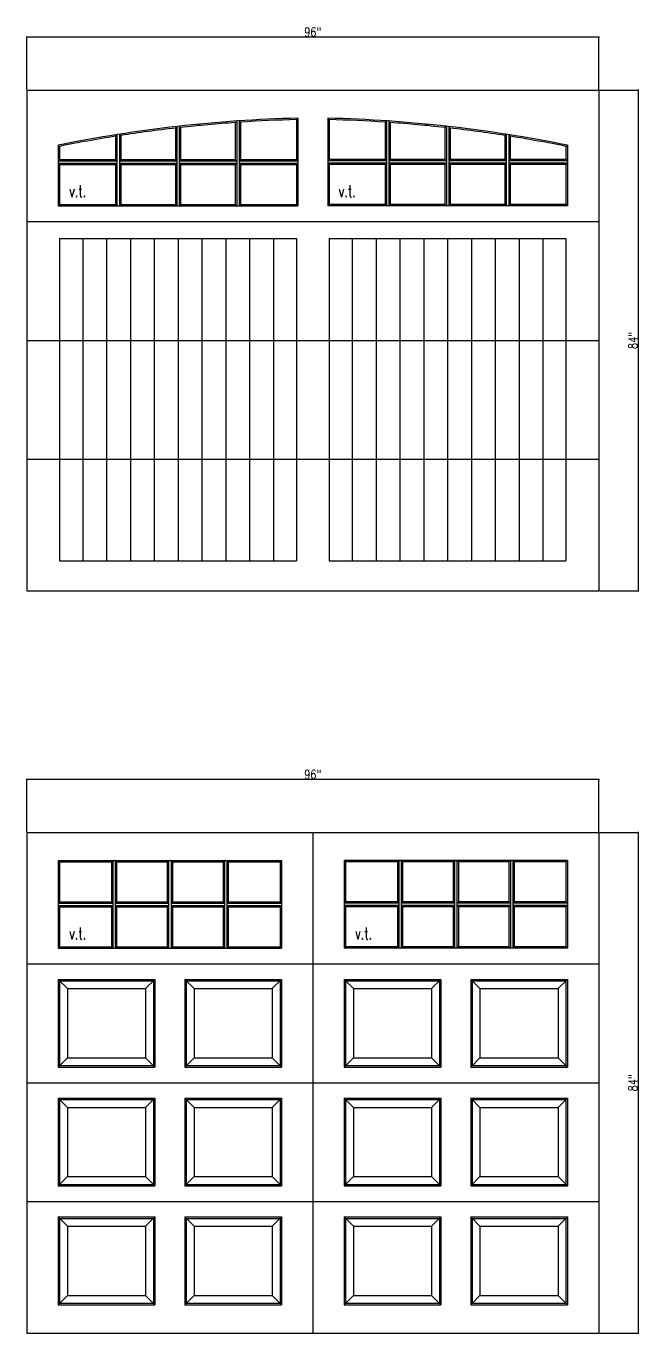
# Model space of a CAD drawing. Header units: inches. Extents: x 1985 to 11287, y 379 to 3234.
# Drawn here: x 9178.3 to 9281.1, y 2476.2 to 2695.7 of the extents above; entities that cross this region are included whole.
import ezdxf

# ---------------------------------------------------------------- set-up
doc = ezdxf.new("R2010")
doc.units = ezdxf.units.IN
doc.header["$MEASUREMENT"] = 0
doc.layers.get('0').update_dxf_attribs({"linetype": 'CONTINUOUS'})
doc.layers.get('Defpoints').update_dxf_attribs({"linetype": 'CONTINUOUS'})
doc.layers.add('COTE1-1 99', color=7, linetype='CONTINUOUS')
doc.layers.add('elevation 99', color=7, linetype='CONTINUOUS')
doc.styles.get("Standard").update_dxf_attribs({"font": 'txt.shx', "width": 0.8})
doc.dimstyles.new('Elevation', dxfattribs={"dimscale": 2, "dimtxt": 0.75, "dimasz": 0.0625, "dimexe": 0.0625, "dimexo": 0.0625, "dimgap": 0.0625, "dimtad": 1, "dimdec": 5, "dimzin": 0, "dimdsep": 46, "dimlunit": 5, "dimtxsty": 'Standard', "dimblk1": 'OBLIQUE', "dimblk2": 'OBLIQUE', "dimsah": 1, "dimcen": 2, "dimdle": 0.0625, "dimclrd": 1, "dimclre": 1, "dimadec": 1, "dimazin": 0, "dimtfac": 0.375, "dimtdec": 5, "dimtmove": 0, "dimatfit": 3, "dimldrblk": 'OBLIQUE', "dimfxl": 1, "dimfrac": 2, "dimtolj": 1, "dimtzin": 0, "dimarcsym": 0})

# ---------------------------------------------------------------- blocks, each defined once
blk = doc.blocks.new('_OBLIQUE')
at = {"color": 0, "linetype": 'ByBlock'}
blk.add_line((-0.5, -0.5), (0.5, 0.5), dxfattribs=at)
blk = doc.blocks.new('*D116')
at = {"layer": 'COTE1-1 99', "color": 1, "lineweight": -2, "transparency": 16777216}
for p, q in [((9274.51, 2569.25), (9178.26, 2569.25)), ((9178.38, 2560.49), (9178.38, 2569.37)), ((9274.38, 2560.49), (9274.38, 2569.37))]:
    blk.add_line(p, q, dxfattribs=at)
at = {"layer": 'Defpoints', "color": 0, "transparency": 16777216}
for p in [(9178.38, 2569.25), (9178.38, 2560.37), (9274.38, 2560.37)]:
    blk.add_point(p, dxfattribs=at)
at = {"layer": 'COTE1-1 99', "color": 1, "lineweight": -2, "transparency": 16777216, "xscale": 0.125, "yscale": 0.125, "zscale": 0.125, "rotation": 180}
blk.add_blockref('_OBLIQUE', (9178.38, 2569.25), dxfattribs=at)
at = {"layer": 'COTE1-1 99', "color": 1, "lineweight": -2, "transparency": 16777216, "xscale": 0.125, "yscale": 0.125, "zscale": 0.125}
blk.add_blockref('_OBLIQUE', (9274.38, 2569.25), dxfattribs=at)
at = {"layer": 'COTE1-1 99', "color": 0, "transparency": 16777216, "insert": (9226.38, 2570.12), "char_height": 1.5, "attachment_point": 5}
blk.add_mtext('\\A1;96"', dxfattribs=at)
blk = doc.blocks.new('*D117')
at = {"layer": 'COTE1-1 99', "color": 1, "lineweight": -2, "transparency": 16777216}
for p, q in [((9274.51, 2560.37), (9281.12, 2560.37)), ((9280.99, 2560.49), (9280.99, 2476.24)), ((9274.51, 2476.37), (9281.12, 2476.37))]:
    blk.add_line(p, q, dxfattribs=at)
at = {"layer": 'Defpoints', "color": 0, "transparency": 16777216}
for p in [(9274.38, 2560.37), (9274.38, 2476.37), (9280.99, 2476.37)]:
    blk.add_point(p, dxfattribs=at)
at = {"layer": 'COTE1-1 99', "color": 1, "lineweight": -2, "transparency": 16777216, "xscale": 0.125, "yscale": 0.125, "zscale": 0.125}
for p, rotation in [((9280.99, 2560.37), 90), ((9280.99, 2476.37), 270)]:
    blk.add_blockref('_OBLIQUE', p, dxfattribs=dict(at, rotation=rotation))
at = {"layer": 'COTE1-1 99', "color": 0, "transparency": 16777216, "insert": (9280.12, 2518.37), "char_height": 1.5, "attachment_point": 5, "rotation": 90}
blk.add_mtext('\\A1;84"', dxfattribs=at)
blk = doc.blocks.new('*D82')
at = {"layer": 'COTE1-1 99', "color": 1, "lineweight": -2, "transparency": 16777216}
for p, q in [((9274.51, 2693.81), (9178.26, 2693.81)), ((9178.38, 2685.05), (9178.38, 2693.93)), ((9274.38, 2685.05), (9274.38, 2693.93))]:
    blk.add_line(p, q, dxfattribs=at)
at = {"layer": 'Defpoints', "color": 0, "transparency": 16777216}
for p in [(9178.38, 2693.81), (9178.38, 2684.93), (9274.38, 2684.93)]:
    blk.add_point(p, dxfattribs=at)
at = {"layer": 'COTE1-1 99', "color": 1, "lineweight": -2, "transparency": 16777216, "xscale": 0.125, "yscale": 0.125, "zscale": 0.125, "rotation": 180}
blk.add_blockref('_OBLIQUE', (9178.38, 2693.81), dxfattribs=at)
at = {"layer": 'COTE1-1 99', "color": 1, "lineweight": -2, "transparency": 16777216, "xscale": 0.125, "yscale": 0.125, "zscale": 0.125}
blk.add_blockref('_OBLIQUE', (9274.38, 2693.81), dxfattribs=at)
at = {"layer": 'COTE1-1 99', "color": 0, "transparency": 16777216, "insert": (9226.38, 2694.68), "char_height": 1.5, "attachment_point": 5}
blk.add_mtext('\\A1;96"', dxfattribs=at)
blk = doc.blocks.new('*D83')
at = {"layer": 'COTE1-1 99', "color": 1, "lineweight": -2, "transparency": 16777216}
for p, q in [((9274.51, 2684.93), (9281.12, 2684.93)), ((9280.99, 2685.05), (9280.99, 2600.8)), ((9274.51, 2600.93), (9281.12, 2600.93))]:
    blk.add_line(p, q, dxfattribs=at)
at = {"layer": 'Defpoints', "color": 0, "transparency": 16777216}
for p in [(9274.38, 2684.93), (9274.38, 2600.93), (9280.99, 2600.93)]:
    blk.add_point(p, dxfattribs=at)
at = {"layer": 'COTE1-1 99', "color": 1, "lineweight": -2, "transparency": 16777216, "xscale": 0.125, "yscale": 0.125, "zscale": 0.125}
for p, rotation in [((9280.99, 2684.93), 90), ((9280.99, 2600.93), 270)]:
    blk.add_blockref('_OBLIQUE', p, dxfattribs=dict(at, rotation=rotation))
at = {"layer": 'COTE1-1 99', "color": 0, "transparency": 16777216, "insert": (9280.12, 2642.93), "char_height": 1.5, "attachment_point": 5, "rotation": 90}
blk.add_mtext('\\A1;84"', dxfattribs=at)

msp = doc.modelspace()

# ---------------------------------------------------------------- linework, layer by layer
at = {"layer": 'elevation 99'}
for p, q in [((9178.380675, 2684.928909), (9274.380675, 2684.928909)), ((9178.380675, 2684.928909), (9178.380675, 2600.928909)), ((9183.880675, 2684.928909), (9220.880675, 2684.928909)), ((9231.880675, 2684.928909), (9268.880675, 2684.928909)), ((9274.380675, 2684.928909), (9274.380675, 2600.928909)), ((9213.372175, 2679.498403), (9213.605175, 2679.749517)), ((9213.372175, 2679.498403), (9213.372175, 2673.303909)), ((9213.605175, 2679.749517), (9213.605175, 2665.508409)), ((9214.014175, 2679.779487), (9214.014175, 2665.508409)), ((9214.014175, 2679.779487), (9214.247175, 2679.562596)), ((9214.247175, 2679.562596), (9214.247175, 2673.303909)), ((9223.863656, 2680.230764), (9223.630675, 2679.991409)), ((9223.630675, 2679.991409), (9223.630675, 2673.303909)), ((9223.863656, 2680.230764), (9223.863675, 2665.508409)), ((9228.897693, 2680.230764), (9228.897675, 2665.508409)), ((9228.897693, 2680.230764), (9229.130675, 2679.991409)), ((9229.130675, 2679.991409), (9229.130675, 2673.303909)), ((9238.747175, 2679.779487), (9238.514175, 2679.562596)), ((9238.514175, 2679.562596), (9238.514175, 2673.303909)), ((9238.747175, 2679.779487), (9238.747175, 2665.508409)), ((9239.156175, 2679.749517), (9239.156175, 2665.508409)), ((9239.389175, 2679.498403), (9239.156175, 2679.749517)), ((9239.389175, 2679.498403), (9239.389175, 2673.303909)), ((9193.264175, 2677.189573), (9193.497175, 2677.465737)), ((9193.264175, 2677.189573), (9193.264175, 2673.303909)), ((9193.497175, 2677.465737), (9193.497175, 2665.508409)), ((9193.906175, 2677.534859), (9193.906175, 2665.508409)), ((9193.906175, 2677.534859), (9194.139175, 2677.337627)), ((9194.139175, 2677.337627), (9194.139175, 2673.303909)), ((9203.318175, 2678.568456), (9203.551175, 2678.831725)), ((9203.318175, 2678.568456), (9203.318175, 2673.303909)), ((9203.551175, 2678.831725), (9203.551175, 2665.508409)), ((9203.960175, 2678.881104), (9203.960175, 2665.508409)), ((9203.960175, 2678.881104), (9204.193175, 2678.67422)), ((9204.193175, 2678.67422), (9204.193175, 2673.303909)), ((9248.801175, 2678.881104), (9248.568175, 2678.67422)), ((9248.568175, 2678.67422), (9248.568175, 2673.303909)), ((9248.801175, 2678.881104), (9248.801175, 2665.508409)), ((9249.210175, 2678.831725), (9249.210175, 2665.508409)), ((9249.443175, 2678.568456), (9249.210175, 2678.831725)), ((9249.443175, 2678.568456), (9249.443175, 2673.303909)), ((9258.855175, 2677.534859), (9258.622175, 2677.337627)), ((9258.622175, 2677.337627), (9258.622175, 2673.303909)), ((9258.855175, 2677.534859), (9258.855175, 2665.508409)), ((9259.264175, 2677.465737), (9259.264175, 2665.508409)), ((9259.497175, 2677.189573), (9259.264175, 2677.465737)), ((9259.497175, 2677.189573), (9259.497175, 2673.303909)), ((9183.647675, 2675.686948), (9183.647675, 2665.508409)), ((9183.880675, 2675.499262), (9183.647675, 2675.686948)), ((9183.880675, 2675.499262), (9183.880675, 2673.303909)), ((9268.880675, 2675.499262), (9269.113675, 2675.686948)), ((9268.880675, 2675.499262), (9268.880675, 2673.303909)), ((9269.113675, 2675.686948), (9269.113675, 2665.508409)), ((9183.647675, 2673.070909), (9183.880675, 2673.303909)), ((9183.647675, 2673.070909), (9188.551175, 2673.070909)), ((9183.647675, 2672.661909), (9188.551175, 2672.661909)), ((9183.880675, 2672.428909), (9183.647675, 2672.661909)), ((9183.880675, 2673.303909), (9188.318175, 2673.303909)), ((9188.085175, 2673.070909), (9193.497175, 2673.070909)), ((9188.085175, 2672.661909), (9193.497175, 2672.661909)), ((9188.318175, 2673.303909), (9193.264175, 2673.303909)), ((9193.264175, 2673.303909), (9193.497175, 2673.070909)), ((9193.497175, 2672.661909), (9193.264175, 2672.428909)), ((9194.139175, 2673.303909), (9193.906175, 2673.070909)), ((9193.906175, 2673.070909), (9203.551175, 2673.070909)), ((9193.906175, 2672.661909), (9203.551175, 2672.661909)), ((9193.906175, 2672.661909), (9194.139175, 2672.428909)), ((9194.139175, 2673.303909), (9203.318175, 2673.303909)), ((9203.551175, 2673.070909), (9203.318175, 2673.303909)), ((9203.318175, 2672.428909), (9203.551175, 2672.661909)), ((9203.960175, 2673.070909), (9204.193175, 2673.303909)), ((9203.960175, 2673.070909), (9213.605175, 2673.070909)), ((9203.960175, 2672.661909), (9213.605175, 2672.661909)), ((9204.193175, 2672.428909), (9203.960175, 2672.661909)), ((9204.193175, 2673.303909), (9213.372175, 2673.303909)), ((9213.605175, 2673.070909), (9213.372175, 2673.303909)), ((9213.372175, 2672.428909), (9213.605175, 2672.661909)), ((9214.014175, 2673.070909), (9214.247175, 2673.303909)), ((9214.014175, 2673.070909), (9219.426175, 2673.070909)), ((9214.014175, 2672.661909), (9219.426175, 2672.661909)), ((9214.247175, 2672.428909), (9214.014175, 2672.661909)), ((9214.247175, 2673.303909), (9219.193175, 2673.303909)), ((9218.960175, 2673.070909), (9223.863675, 2673.070909)), ((9218.960175, 2672.661909), (9223.863675, 2672.661909)), ((9219.193175, 2673.303909), (9223.630675, 2673.303909)), ((9223.630675, 2673.303909), (9223.863675, 2673.070909)), ((9223.630675, 2672.428909), (9223.863675, 2672.661909)), ((9229.130675, 2673.303909), (9228.897675, 2673.070909)), ((9233.801175, 2673.070909), (9228.897675, 2673.070909)), ((9229.130675, 2672.428909), (9228.897675, 2672.661909)), ((9233.801175, 2672.661909), (9228.897675, 2672.661909)), ((9233.568175, 2673.303909), (9229.130675, 2673.303909)), ((9238.747175, 2673.070909), (9233.335175, 2673.070909)), ((9238.747175, 2672.661909), (9233.335175, 2672.661909)), ((9238.514175, 2673.303909), (9233.568175, 2673.303909)), ((9238.747175, 2673.070909), (9238.514175, 2673.303909)), ((9238.514175, 2672.428909), (9238.747175, 2672.661909)), ((9239.156175, 2673.070909), (9239.389175, 2673.303909)), ((9248.801175, 2673.070909), (9239.156175, 2673.070909)), ((9248.801175, 2672.661909), (9239.156175, 2672.661909)), ((9239.389175, 2672.428909), (9239.156175, 2672.661909)), ((9248.568175, 2673.303909), (9239.389175, 2673.303909)), ((9248.801175, 2673.070909), (9248.568175, 2673.303909)), ((9248.568175, 2672.428909), (9248.801175, 2672.661909)), ((9249.210175, 2673.070909), (9249.443175, 2673.303909)), ((9258.855175, 2673.070909), (9249.210175, 2673.070909)), ((9258.855175, 2672.661909), (9249.210175, 2672.661909)), ((9249.443175, 2672.428909), (9249.210175, 2672.661909)), ((9258.622175, 2673.303909), (9249.443175, 2673.303909)), ((9258.622175, 2673.303909), (9258.855175, 2673.070909)), ((9258.855175, 2672.661909), (9258.622175, 2672.428909)), ((9259.497175, 2673.303909), (9259.264175, 2673.070909)), ((9264.676175, 2673.070909), (9259.264175, 2673.070909)), ((9264.676175, 2672.661909), (9259.264175, 2672.661909)), ((9259.264175, 2672.661909), (9259.497175, 2672.428909)), ((9264.443175, 2673.303909), (9259.497175, 2673.303909)), ((9269.113675, 2673.070909), (9264.210175, 2673.070909)), ((9269.113675, 2672.661909), (9264.210175, 2672.661909)), ((9268.880675, 2673.303909), (9264.443175, 2673.303909)), ((9269.113675, 2673.070909), (9268.880675, 2673.303909)), ((9268.880675, 2672.428909), (9269.113675, 2672.661909)), ((9183.880675, 2672.428909), (9188.318175, 2672.428909)), ((9183.880675, 2672.428909), (9183.880675, 2665.741409)), ((9188.318175, 2672.428909), (9193.264175, 2672.428909)), ((9193.264175, 2672.428909), (9193.264175, 2665.741409)), ((9194.139175, 2672.428909), (9203.318175, 2672.428909)), ((9194.139175, 2672.428909), (9194.139175, 2665.741409)), ((9203.318175, 2672.428909), (9203.318175, 2665.741409)), ((9204.193175, 2672.428909), (9204.193175, 2665.741409)), ((9204.193175, 2672.428909), (9213.372175, 2672.428909)), ((9213.372175, 2672.428909), (9213.372175, 2665.741409)), ((9214.247175, 2672.428909), (9219.193175, 2672.428909)), ((9214.247175, 2672.428909), (9214.247175, 2665.741409)), ((9219.193175, 2672.428909), (9223.630675, 2672.428909)), ((9223.630675, 2672.428909), (9223.630675, 2665.741409)), ((9229.130675, 2672.428909), (9229.130675, 2665.741409)), ((9233.568175, 2672.428909), (9229.130675, 2672.428909)), ((9238.514175, 2672.428909), (9233.568175, 2672.428909)), ((9238.514175, 2672.428909), (9238.514175, 2665.741409)), ((9248.568175, 2672.428909), (9239.389175, 2672.428909)), ((9239.389175, 2672.428909), (9239.389175, 2665.741409)), ((9248.568175, 2672.428909), (9248.568175, 2665.741409)), ((9258.622175, 2672.428909), (9249.443175, 2672.428909)), ((9249.443175, 2672.428909), (9249.443175, 2665.741409)), ((9258.622175, 2672.428909), (9258.622175, 2665.741409)), ((9264.443175, 2672.428909), (9259.497175, 2672.428909)), ((9259.497175, 2672.428909), (9259.497175, 2665.741409)), ((9268.880675, 2672.428909), (9264.443175, 2672.428909)), ((9268.880675, 2672.428909), (9268.880675, 2665.741409)), ((9183.647675, 2665.508409), (9183.880675, 2665.741409)), ((9183.647675, 2665.508409), (9223.863675, 2665.508409)), ((9183.880675, 2665.741409), (9188.318175, 2665.741409)), ((9188.318175, 2665.741409), (9193.264175, 2665.741409)), ((9193.264175, 2665.741409), (9193.497175, 2665.508409)), ((9194.139175, 2665.741409), (9193.906175, 2665.508409)), ((9194.139175, 2665.741409), (9203.318175, 2665.741409)), ((9203.318175, 2665.741409), (9203.551175, 2665.508409)), ((9204.193175, 2665.741409), (9203.960175, 2665.508409)), ((9204.193175, 2665.741409), (9213.372175, 2665.741409)), ((9213.372175, 2665.741409), (9213.605175, 2665.508409)), ((9214.247175, 2665.741409), (9214.014175, 2665.508409)), ((9214.247175, 2665.741409), (9219.193175, 2665.741409)), ((9219.193175, 2665.741409), (9223.630675, 2665.741409)), ((9223.863675, 2665.508409), (9223.630675, 2665.741409)), ((9228.897675, 2665.508409), (9229.130675, 2665.741409)), ((9269.113675, 2665.508409), (9228.897675, 2665.508409)), ((9233.568175, 2665.741409), (9229.130675, 2665.741409)), ((9238.514175, 2665.741409), (9233.568175, 2665.741409)), ((9238.514175, 2665.741409), (9238.747175, 2665.508409)), ((9239.389175, 2665.741409), (9239.156175, 2665.508409)), ((9248.568175, 2665.741409), (9239.389175, 2665.741409)), ((9248.568175, 2665.741409), (9248.801175, 2665.508409)), ((9249.443175, 2665.741409), (9249.210175, 2665.508409)), ((9258.622175, 2665.741409), (9249.443175, 2665.741409)), ((9258.622175, 2665.741409), (9258.855175, 2665.508409)), ((9259.497175, 2665.741409), (9259.264175, 2665.508409)), ((9264.443175, 2665.741409), (9259.497175, 2665.741409)), ((9268.880675, 2665.741409), (9264.443175, 2665.741409)), ((9269.113675, 2665.508409), (9268.880675, 2665.741409)), ((9178.380675, 2662.866409), (9274.380675, 2662.866409)), ((9183.880675, 2660.053909), (9183.880675, 2605.928909)), ((9183.880675, 2660.053909), (9223.630675, 2660.053909)), ((9187.755675, 2660.053909), (9187.755675, 2605.928909)), ((9191.755675, 2660.053909), (9191.755675, 2605.928909)), ((9195.755675, 2660.053909), (9195.755675, 2605.928909)), ((9199.755675, 2660.053909), (9199.755675, 2605.928909)), ((9203.755675, 2660.053909), (9203.755675, 2605.928909)), ((9207.755675, 2660.053909), (9207.755675, 2605.928909)), ((9211.755675, 2660.053909), (9211.755675, 2605.928909)), ((9215.755675, 2660.053909), (9215.755675, 2605.928909)), ((9219.755675, 2660.053909), (9219.755675, 2605.928909)), ((9223.630675, 2660.053909), (9223.630675, 2605.928909)), ((9229.130675, 2660.053909), (9229.130675, 2605.928909)), ((9229.130675, 2660.053909), (9268.880675, 2660.053909)), ((9233.005675, 2660.053909), (9233.005675, 2605.928909)), ((9237.005675, 2660.053909), (9237.005675, 2605.928909)), ((9241.005675, 2660.053909), (9241.005675, 2605.928909)), ((9245.005675, 2660.053909), (9245.005675, 2605.928909)), ((9249.005675, 2660.053909), (9249.005675, 2605.928909)), ((9253.005675, 2660.053909), (9253.005675, 2605.928909)), ((9257.005675, 2660.053909), (9257.005675, 2605.928909)), ((9261.005675, 2660.053909), (9261.005675, 2605.928909)), ((9265.005675, 2660.053909), (9265.005675, 2605.928909)), ((9268.880675, 2660.053909), (9268.880675, 2605.928909)), ((9178.380675, 2642.928909), (9274.380675, 2642.928909)), ((9178.380675, 2622.991409), (9274.380675, 2622.991409)), ((9183.880675, 2605.928909), (9223.630675, 2605.928909)), ((9229.130675, 2605.928909), (9268.880675, 2605.928909)), ((9178.380675, 2600.928909), (9274.380675, 2600.928909)), ((9178.380675, 2560.366389), (9274.380675, 2560.366389)), ((9178.380675, 2560.366389), (9178.380675, 2476.366389)), ((9183.880675, 2560.366389), (9220.880675, 2560.366389)), ((9226.380675, 2560.366389), (9226.380675, 2476.366389)), ((9231.880675, 2560.366389), (9268.880675, 2560.366389)), ((9274.380675, 2560.366389), (9274.380675, 2476.366389)), ((9183.647675, 2555.661889), (9221.113675, 2555.661889)), ((9183.647675, 2555.661889), (9183.647675, 2540.945889)), ((9183.647675, 2555.661889), (9183.880675, 2555.428889)), ((9183.880675, 2555.428889), (9188.318175, 2555.428889)), ((9183.880675, 2555.428889), (9183.880675, 2548.741389)), ((9188.318175, 2555.428889), (9192.576675, 2555.428889)), ((9192.576675, 2555.428889), (9192.809675, 2555.661889)), ((9192.576675, 2555.428889), (9192.576675, 2548.741389)), ((9192.809675, 2555.661889), (9192.809675, 2540.945889)), ((9192.809675, 2555.661889), (9193.218675, 2555.661889)), ((9192.809675, 2555.661889), (9193.218675, 2555.661889)), ((9193.218675, 2555.661889), (9193.218675, 2540.945889)), ((9193.451675, 2555.428889), (9193.218675, 2555.661889)), ((9193.451675, 2555.428889), (9193.451675, 2548.741389)), ((9193.451675, 2555.428889), (9201.943175, 2555.428889)), ((9201.943175, 2555.428889), (9202.176175, 2555.661889)), ((9201.943175, 2555.428889), (9201.943175, 2548.741389)), ((9202.176175, 2555.661889), (9202.176175, 2540.945889)), ((9202.176175, 2555.661889), (9202.585175, 2555.661889)), ((9202.585175, 2555.661889), (9202.585175, 2540.945889)), ((9202.818175, 2555.428889), (9202.585175, 2555.661889)), ((9202.818175, 2555.428889), (9202.818175, 2548.741389)), ((9202.818175, 2555.428889), (9211.309675, 2555.428889)), ((9211.309675, 2555.428889), (9211.542675, 2555.661889)), ((9211.309675, 2555.428889), (9211.309675, 2548.741389)), ((9211.542675, 2555.661889), (9211.542675, 2540.945889)), ((9211.542675, 2555.661889), (9211.951675, 2555.661889)), ((9211.951675, 2555.661889), (9211.951675, 2540.945889)), ((9212.184675, 2555.428889), (9211.951675, 2555.661889)), ((9212.184675, 2555.428889), (9216.443175, 2555.428889)), ((9212.184675, 2555.428889), (9212.184675, 2548.741389)), ((9216.443175, 2555.428889), (9220.880675, 2555.428889)), ((9221.113675, 2555.661889), (9220.880675, 2555.428889)), ((9220.880675, 2555.428889), (9220.880675, 2548.741389)), ((9221.113675, 2555.661889), (9221.113675, 2540.945889)), ((9269.113675, 2555.661889), (9231.647675, 2555.661889)), ((9231.647675, 2555.661889), (9231.647675, 2540.945889)), ((9231.647675, 2555.661889), (9231.880675, 2555.428889)), ((9236.318175, 2555.428889), (9231.880675, 2555.428889)), ((9231.880675, 2555.428889), (9231.880675, 2548.741389)), ((9240.576675, 2555.428889), (9236.318175, 2555.428889)), ((9240.576675, 2555.428889), (9240.809675, 2555.661889)), ((9240.576675, 2555.428889), (9240.576675, 2548.741389)), ((9240.809675, 2555.661889), (9240.809675, 2540.945889)), ((9241.218675, 2555.661889), (9240.809675, 2555.661889)), ((9241.218675, 2555.661889), (9241.218675, 2540.945889)), ((9241.451675, 2555.428889), (9241.218675, 2555.661889)), ((9249.943175, 2555.428889), (9241.451675, 2555.428889)), ((9241.451675, 2555.428889), (9241.451675, 2548.741389)), ((9249.943175, 2555.428889), (9250.176175, 2555.661889)), ((9249.943175, 2555.428889), (9249.943175, 2548.741389)), ((9250.176175, 2555.661889), (9250.176175, 2540.945889)), ((9250.585175, 2555.661889), (9250.176175, 2555.661889)), ((9250.585175, 2555.661889), (9250.585175, 2540.945889)), ((9250.818175, 2555.428889), (9250.585175, 2555.661889)), ((9259.309675, 2555.428889), (9250.818175, 2555.428889)), ((9250.818175, 2555.428889), (9250.818175, 2548.741389)), ((9259.309675, 2555.428889), (9259.542675, 2555.661889)), ((9259.309675, 2555.428889), (9259.309675, 2548.741389)), ((9259.542675, 2555.661889), (9259.542675, 2540.945889)), ((9259.951675, 2555.661889), (9259.542675, 2555.661889)), ((9259.951675, 2555.661889), (9259.542675, 2555.661889)), ((9259.951675, 2555.661889), (9259.951675, 2540.945889)), ((9260.184675, 2555.428889), (9259.951675, 2555.661889)), ((9260.184675, 2555.428889), (9260.184675, 2548.741389)), ((9264.443175, 2555.428889), (9260.184675, 2555.428889)), ((9268.880675, 2555.428889), (9264.443175, 2555.428889)), ((9269.113675, 2555.661889), (9268.880675, 2555.428889)), ((9268.880675, 2555.428889), (9268.880675, 2548.741389)), ((9269.113675, 2555.661889), (9269.113675, 2540.945889)), ((9183.647675, 2548.508389), (9183.880675, 2548.741389)), ((9183.647675, 2548.508389), (9188.551175, 2548.508389)), ((9183.647675, 2548.099389), (9188.551175, 2548.099389)), ((9183.880675, 2547.866389), (9183.647675, 2548.099389)), ((9183.880675, 2548.741389), (9188.318175, 2548.741389)), ((9183.880675, 2547.866389), (9188.318175, 2547.866389)), ((9183.880675, 2547.866389), (9183.880675, 2541.178889)), ((9188.085175, 2548.508389), (9192.809675, 2548.508389)), ((9188.085175, 2548.099389), (9192.809675, 2548.099389)), ((9188.318175, 2548.741389), (9192.576675, 2548.741389)), ((9188.318175, 2547.866389), (9192.576675, 2547.866389)), ((9192.576675, 2548.741389), (9192.809675, 2548.508389)), ((9192.809675, 2548.099389), (9192.576675, 2547.866389)), ((9192.576675, 2547.866389), (9192.576675, 2541.178889)), ((9193.451675, 2548.741389), (9193.218675, 2548.508389)), ((9193.218675, 2548.508389), (9202.176175, 2548.508389)), ((9193.218675, 2548.099389), (9202.176175, 2548.099389)), ((9193.218675, 2548.099389), (9193.451675, 2547.866389)), ((9193.451675, 2548.741389), (9201.943175, 2548.741389)), ((9193.451675, 2547.866389), (9201.943175, 2547.866389)), ((9193.451675, 2547.866389), (9193.451675, 2541.178889)), ((9202.176175, 2548.508389), (9201.943175, 2548.741389)), ((9201.943175, 2547.866389), (9202.176175, 2548.099389)), ((9201.943175, 2547.866389), (9201.943175, 2541.178889)), ((9202.585175, 2548.508389), (9202.818175, 2548.741389)), ((9202.585175, 2548.508389), (9211.542675, 2548.508389)), ((9202.585175, 2548.099389), (9211.542675, 2548.099389)), ((9202.818175, 2547.866389), (9202.585175, 2548.099389)), ((9202.818175, 2548.741389), (9211.309675, 2548.741389)), ((9202.818175, 2547.866389), (9202.818175, 2541.178889)), ((9202.818175, 2547.866389), (9211.309675, 2547.866389)), ((9211.542675, 2548.508389), (9211.309675, 2548.741389)), ((9211.309675, 2547.866389), (9211.542675, 2548.099389)), ((9211.309675, 2547.866389), (9211.309675, 2541.178889)), ((9211.951675, 2548.508389), (9212.184675, 2548.741389)), ((9211.951675, 2548.508389), (9216.676175, 2548.508389)), ((9211.951675, 2548.099389), (9216.676175, 2548.099389)), ((9212.184675, 2547.866389), (9211.951675, 2548.099389)), ((9212.184675, 2548.741389), (9216.443175, 2548.741389)), ((9212.184675, 2547.866389), (9216.443175, 2547.866389)), ((9212.184675, 2547.866389), (9212.184675, 2541.178889)), ((9216.210175, 2548.508389), (9221.113675, 2548.508389)), ((9216.210175, 2548.099389), (9221.113675, 2548.099389)), ((9216.443175, 2548.741389), (9220.880675, 2548.741389)), ((9216.443175, 2547.866389), (9220.880675, 2547.866389)), ((9220.880675, 2548.741389), (9221.113675, 2548.508389)), ((9220.880675, 2547.866389), (9221.113675, 2548.099389)), ((9220.880675, 2547.866389), (9220.880675, 2541.178889)), ((9231.880675, 2548.741389), (9231.647675, 2548.508389)), ((9236.551175, 2548.508389), (9231.647675, 2548.508389)), ((9236.551175, 2548.099389), (9231.647675, 2548.099389)), ((9231.880675, 2547.866389), (9231.647675, 2548.099389)), ((9236.318175, 2548.741389), (9231.880675, 2548.741389)), ((9231.880675, 2547.866389), (9231.880675, 2541.178889)), ((9236.318175, 2547.866389), (9231.880675, 2547.866389)), ((9240.809675, 2548.508389), (9236.085175, 2548.508389)), ((9240.809675, 2548.099389), (9236.085175, 2548.099389)), ((9240.576675, 2548.741389), (9236.318175, 2548.741389)), ((9240.576675, 2547.866389), (9236.318175, 2547.866389)), ((9240.809675, 2548.508389), (9240.576675, 2548.741389)), ((9240.576675, 2547.866389), (9240.809675, 2548.099389)), ((9240.576675, 2547.866389), (9240.576675, 2541.178889)), ((9241.218675, 2548.508389), (9241.451675, 2548.741389)), ((9250.176175, 2548.508389), (9241.218675, 2548.508389)), ((9241.451675, 2547.866389), (9241.218675, 2548.099389)), ((9250.176175, 2548.099389), (9241.218675, 2548.099389)), ((9249.943175, 2548.741389), (9241.451675, 2548.741389)), ((9241.451675, 2547.866389), (9241.451675, 2541.178889)), ((9249.943175, 2547.866389), (9241.451675, 2547.866389)), ((9250.176175, 2548.508389), (9249.943175, 2548.741389)), ((9249.943175, 2547.866389), (9250.176175, 2548.099389)), ((9249.943175, 2547.866389), (9249.943175, 2541.178889)), ((9250.585175, 2548.508389), (9250.818175, 2548.741389)), ((9259.542675, 2548.508389), (9250.585175, 2548.508389)), ((9259.542675, 2548.099389), (9250.585175, 2548.099389)), ((9250.818175, 2547.866389), (9250.585175, 2548.099389)), ((9259.309675, 2548.741389), (9250.818175, 2548.741389)), ((9250.818175, 2547.866389), (9250.818175, 2541.178889)), ((9259.309675, 2547.866389), (9250.818175, 2547.866389)), ((9259.309675, 2548.741389), (9259.542675, 2548.508389)), ((9259.542675, 2548.099389), (9259.309675, 2547.866389)), ((9259.309675, 2547.866389), (9259.309675, 2541.178889)), ((9260.184675, 2548.741389), (9259.951675, 2548.508389)), ((9264.676175, 2548.508389), (9259.951675, 2548.508389)), ((9259.951675, 2548.099389), (9260.184675, 2547.866389)), ((9264.676175, 2548.099389), (9259.951675, 2548.099389)), ((9264.443175, 2548.741389), (9260.184675, 2548.741389)), ((9260.184675, 2547.866389), (9260.184675, 2541.178889)), ((9264.443175, 2547.866389), (9260.184675, 2547.866389)), ((9269.113675, 2548.508389), (9264.210175, 2548.508389)), ((9269.113675, 2548.099389), (9264.210175, 2548.099389)), ((9268.880675, 2548.741389), (9264.443175, 2548.741389)), ((9268.880675, 2547.866389), (9264.443175, 2547.866389)), ((9269.113675, 2548.508389), (9268.880675, 2548.741389)), ((9268.880675, 2547.866389), (9269.113675, 2548.099389)), ((9268.880675, 2547.866389), (9268.880675, 2541.178889)), ((9183.647675, 2540.945889), (9183.880675, 2541.178889)), ((9183.880675, 2541.178889), (9188.318175, 2541.178889)), ((9188.318175, 2541.178889), (9192.576675, 2541.178889)), ((9192.576675, 2541.178889), (9192.809675, 2540.945889)), ((9193.451675, 2541.178889), (9193.218675, 2540.945889)), ((9193.451675, 2541.178889), (9201.943175, 2541.178889)), ((9201.943175, 2541.178889), (9202.176175, 2540.945889)), ((9202.818175, 2541.178889), (9202.585175, 2540.945889)), ((9202.818175, 2541.178889), (9211.309675, 2541.178889)), ((9211.309675, 2541.178889), (9211.542675, 2540.945889)), ((9212.184675, 2541.178889), (9211.951675, 2540.945889)), ((9212.184675, 2541.178889), (9216.443175, 2541.178889)), ((9216.443175, 2541.178889), (9220.880675, 2541.178889)), ((9221.113675, 2540.945889), (9220.880675, 2541.178889)), ((9231.647675, 2540.945889), (9231.880675, 2541.178889)), ((9236.318175, 2541.178889), (9231.880675, 2541.178889)), ((9240.576675, 2541.178889), (9236.318175, 2541.178889)), ((9240.576675, 2541.178889), (9240.809675, 2540.945889)), ((9241.451675, 2541.178889), (9241.218675, 2540.945889)), ((9249.943175, 2541.178889), (9241.451675, 2541.178889)), ((9249.943175, 2541.178889), (9250.176175, 2540.945889)), ((9250.818175, 2541.178889), (9250.585175, 2540.945889)), ((9259.309675, 2541.178889), (9250.818175, 2541.178889)), ((9259.309675, 2541.178889), (9259.542675, 2540.945889)), ((9260.184675, 2541.178889), (9259.951675, 2540.945889)), ((9264.443175, 2541.178889), (9260.184675, 2541.178889)), ((9268.880675, 2541.178889), (9264.443175, 2541.178889)), ((9269.113675, 2540.945889), (9268.880675, 2541.178889)), ((9183.647675, 2540.945889), (9221.113675, 2540.945889)), ((9269.113675, 2540.945889), (9231.647675, 2540.945889)), ((9178.380675, 2538.303889), (9274.380675, 2538.303889)), ((9183.647675, 2535.724389), (9199.863675, 2535.724389)), ((9183.647675, 2535.724389), (9183.647675, 2521.008339)), ((9183.647675, 2535.724389), (9185.193175, 2534.178889)), ((9183.880675, 2535.491389), (9199.630675, 2535.491389)), ((9183.880675, 2535.491389), (9183.880675, 2521.241339)), ((9199.863675, 2535.724389), (9198.318175, 2534.178889)), ((9199.630675, 2535.491389), (9199.630675, 2521.241339)), ((9199.863675, 2535.724389), (9199.863675, 2521.008339)), ((9204.897675, 2535.724389), (9204.897675, 2521.008339)), ((9204.897675, 2535.724389), (9221.113675, 2535.724389)), ((9204.897675, 2535.724389), (9206.443175, 2534.178889)), ((9205.130675, 2535.491389), (9205.130675, 2521.241339)), ((9205.130675, 2535.491389), (9220.880675, 2535.491389)), ((9221.113675, 2535.724389), (9219.568175, 2534.178889)), ((9220.880675, 2535.491389), (9220.880675, 2521.241339)), ((9221.113675, 2535.724389), (9221.113675, 2521.008339)), ((9231.647675, 2535.724389), (9231.647675, 2521.008339)), ((9231.647675, 2535.724389), (9247.863675, 2535.724389)), ((9231.647675, 2535.724389), (9233.193175, 2534.178889)), ((9231.880675, 2535.491389), (9231.880675, 2521.241339)), ((9231.880675, 2535.491389), (9247.630675, 2535.491389)), ((9247.863675, 2535.724389), (9246.318175, 2534.178889)), ((9247.630675, 2535.491389), (9247.630675, 2521.241339)), ((9247.863675, 2535.724389), (9247.863675, 2521.008339)), ((9252.897675, 2535.724389), (9252.897675, 2521.008339)), ((9252.897675, 2535.724389), (9269.113675, 2535.724389)), ((9252.897675, 2535.724389), (9254.443175, 2534.178889)), ((9253.130675, 2535.491389), (9253.130675, 2521.241339)), ((9253.130675, 2535.491389), (9268.880675, 2535.491389)), ((9269.113675, 2535.724389), (9267.568175, 2534.178889)), ((9268.880675, 2535.491389), (9268.880675, 2521.241339)), ((9269.113675, 2535.724389), (9269.113675, 2521.008339)), ((9185.193175, 2534.178889), (9198.318175, 2534.178889)), ((9185.193175, 2534.178889), (9185.193175, 2522.553839)), ((9198.318175, 2534.178889), (9198.318175, 2522.553839)), ((9206.443175, 2534.178889), (9206.443175, 2522.553839)), ((9206.443175, 2534.178889), (9219.568175, 2534.178889)), ((9219.568175, 2534.178889), (9219.568175, 2522.553839)), ((9233.193175, 2534.178889), (9233.193175, 2522.553839)), ((9233.193175, 2534.178889), (9246.318175, 2534.178889)), ((9246.318175, 2534.178889), (9246.318175, 2522.553839)), ((9254.443175, 2534.178889), (9254.443175, 2522.553839)), ((9254.443175, 2534.178889), (9267.568175, 2534.178889)), ((9267.568175, 2534.178889), (9267.568175, 2522.553839)), ((9183.647675, 2521.008339), (9185.193175, 2522.553839)), ((9183.880675, 2521.241339), (9199.630675, 2521.241339)), ((9185.193175, 2522.553839), (9198.318175, 2522.553839)), ((9199.863675, 2521.008339), (9198.318175, 2522.553839)), ((9204.897675, 2521.008339), (9206.443175, 2522.553839)), ((9205.130675, 2521.241339), (9220.880675, 2521.241339)), ((9206.443175, 2522.553839), (9219.568175, 2522.553839)), ((9221.113675, 2521.008339), (9219.568175, 2522.553839)), ((9231.647675, 2521.008339), (9233.193175, 2522.553839)), ((9231.880675, 2521.241339), (9247.630675, 2521.241339)), ((9233.193175, 2522.553839), (9246.318175, 2522.553839)), ((9247.863675, 2521.008339), (9246.318175, 2522.553839)), ((9252.897675, 2521.008339), (9254.443175, 2522.553839)), ((9253.130675, 2521.241339), (9268.880675, 2521.241339)), ((9254.443175, 2522.553839), (9267.568175, 2522.553839)), ((9269.113675, 2521.008339), (9267.568175, 2522.553839)), ((9183.647675, 2521.008339), (9199.863675, 2521.008339)), ((9204.897675, 2521.008339), (9221.113675, 2521.008339)), ((9231.647675, 2521.008339), (9247.863675, 2521.008339)), ((9252.897675, 2521.008339), (9269.113675, 2521.008339)), ((9178.380675, 2518.366389), (9274.380675, 2518.366389)), ((9183.647675, 2515.786889), (9199.863675, 2515.786889)), ((9183.647675, 2515.786889), (9183.647675, 2501.070839)), ((9183.647675, 2515.786889), (9185.193175, 2514.241389)), ((9183.880675, 2515.553889), (9199.630675, 2515.553889)), ((9183.880675, 2515.553889), (9183.880675, 2501.303839)), ((9199.863675, 2515.786889), (9198.318175, 2514.241389)), ((9199.630675, 2515.553889), (9199.630675, 2501.303839)), ((9199.863675, 2515.786889), (9199.863675, 2501.070839)), ((9204.897675, 2515.786889), (9221.113675, 2515.786889)), ((9204.897675, 2515.786889), (9206.443175, 2514.241389)), ((9204.897675, 2515.786889), (9204.897675, 2501.070839)), ((9205.130675, 2515.553889), (9220.880675, 2515.553889)), ((9205.130675, 2515.553889), (9205.130675, 2501.303839)), ((9221.113675, 2515.786889), (9219.568175, 2514.241389)), ((9220.880675, 2515.553889), (9220.880675, 2501.303839)), ((9221.113675, 2515.786889), (9221.113675, 2501.070839)), ((9231.647675, 2515.786889), (9247.863675, 2515.786889)), ((9231.647675, 2515.786889), (9231.647675, 2501.070839)), ((9231.647675, 2515.786889), (9233.193175, 2514.241389)), ((9231.880675, 2515.553889), (9247.630675, 2515.553889)), ((9231.880675, 2515.553889), (9231.880675, 2501.303839)), ((9247.863675, 2515.786889), (9246.318175, 2514.241389)), ((9247.630675, 2515.553889), (9247.630675, 2501.303839)), ((9247.863675, 2515.786889), (9247.863675, 2501.070839)), ((9252.897675, 2515.786889), (9269.113675, 2515.786889)), ((9252.897675, 2515.786889), (9252.897675, 2501.070839)), ((9252.897675, 2515.786889), (9254.443175, 2514.241389)), ((9253.130675, 2515.553889), (9268.880675, 2515.553889)), ((9253.130675, 2515.553889), (9253.130675, 2501.303839)), ((9269.113675, 2515.786889), (9267.568175, 2514.241389)), ((9268.880675, 2515.553889), (9268.880675, 2501.303839)), ((9269.113675, 2515.786889), (9269.113675, 2501.070839)), ((9185.193175, 2514.241389), (9198.318175, 2514.241389)), ((9185.193175, 2514.241389), (9185.193175, 2502.616339)), ((9198.318175, 2514.241389), (9198.318175, 2502.616339)), ((9206.443175, 2514.241389), (9219.568175, 2514.241389)), ((9206.443175, 2514.241389), (9206.443175, 2502.616339)), ((9219.568175, 2514.241389), (9219.568175, 2502.616339)), ((9233.193175, 2514.241389), (9246.318175, 2514.241389)), ((9233.193175, 2514.241389), (9233.193175, 2502.616339)), ((9246.318175, 2514.241389), (9246.318175, 2502.616339)), ((9254.443175, 2514.241389), (9267.568175, 2514.241389)), ((9254.443175, 2514.241389), (9254.443175, 2502.616339)), ((9267.568175, 2514.241389), (9267.568175, 2502.616339)), ((9183.647675, 2501.070839), (9185.193175, 2502.616339)), ((9185.193175, 2502.616339), (9198.318175, 2502.616339)), ((9199.863675, 2501.070839), (9198.318175, 2502.616339)), ((9204.897675, 2501.070839), (9206.443175, 2502.616339)), ((9206.443175, 2502.616339), (9219.568175, 2502.616339)), ((9221.113675, 2501.070839), (9219.568175, 2502.616339)), ((9231.647675, 2501.070839), (9233.193175, 2502.616339)), ((9233.193175, 2502.616339), (9246.318175, 2502.616339)), ((9247.863675, 2501.070839), (9246.318175, 2502.616339)), ((9252.897675, 2501.070839), (9254.443175, 2502.616339)), ((9254.443175, 2502.616339), (9267.568175, 2502.616339)), ((9269.113675, 2501.070839), (9267.568175, 2502.616339)), ((9183.647675, 2501.070839), (9199.863675, 2501.070839)), ((9183.880675, 2501.303839), (9199.630675, 2501.303839)), ((9204.897675, 2501.070839), (9221.113675, 2501.070839)), ((9205.130675, 2501.303839), (9220.880675, 2501.303839)), ((9231.647675, 2501.070839), (9247.863675, 2501.070839)), ((9231.880675, 2501.303839), (9247.630675, 2501.303839)), ((9252.897675, 2501.070839), (9269.113675, 2501.070839)), ((9253.130675, 2501.303839), (9268.880675, 2501.303839)), ((9178.380675, 2498.428889), (9274.380675, 2498.428889)), ((9183.647675, 2495.849439), (9199.863675, 2495.849439)), ((9183.647675, 2495.849439), (9183.647675, 2481.133389)), ((9183.647675, 2495.849439), (9185.193175, 2494.303939)), ((9183.880675, 2495.616439), (9199.630675, 2495.616439)), ((9183.880675, 2495.616439), (9183.880675, 2481.366389)), ((9199.863675, 2495.849439), (9198.318175, 2494.303939)), ((9199.630675, 2495.616439), (9199.630675, 2481.366389)), ((9199.863675, 2495.849439), (9199.863675, 2481.133389)), ((9204.897675, 2495.849439), (9221.113675, 2495.849439)), ((9204.897675, 2495.849439), (9206.443175, 2494.303939)), ((9204.897675, 2495.849439), (9204.897675, 2481.133389)), ((9205.130675, 2495.616439), (9220.880675, 2495.616439)), ((9205.130675, 2495.616439), (9205.130675, 2481.366389)), ((9221.113675, 2495.849439), (9219.568175, 2494.303939)), ((9220.880675, 2495.616439), (9220.880675, 2481.366389)), ((9221.113675, 2495.849439), (9221.113675, 2481.133389)), ((9231.647675, 2495.849439), (9247.863675, 2495.849439)), ((9231.647675, 2495.849439), (9231.647675, 2481.133389)), ((9231.647675, 2495.849439), (9233.193175, 2494.303939)), ((9231.880675, 2495.616439), (9247.630675, 2495.616439)), ((9231.880675, 2495.616439), (9231.880675, 2481.366389)), ((9247.863675, 2495.849439), (9246.318175, 2494.303939)), ((9247.630675, 2495.616439), (9247.630675, 2481.366389)), ((9247.863675, 2495.849439), (9247.863675, 2481.133389)), ((9252.897675, 2495.849439), (9269.113675, 2495.849439)), ((9252.897675, 2495.849439), (9252.897675, 2481.133389)), ((9252.897675, 2495.849439), (9254.443175, 2494.303939)), ((9253.130675, 2495.616439), (9268.880675, 2495.616439)), ((9253.130675, 2495.616439), (9253.130675, 2481.366389)), ((9269.113675, 2495.849439), (9267.568175, 2494.303939)), ((9268.880675, 2495.616439), (9268.880675, 2481.366389)), ((9269.113675, 2495.849439), (9269.113675, 2481.133389)), ((9185.193175, 2494.303939), (9198.318175, 2494.303939)), ((9185.193175, 2494.303939), (9185.193175, 2482.678889)), ((9198.318175, 2494.303939), (9198.318175, 2482.678889)), ((9206.443175, 2494.303939), (9219.568175, 2494.303939)), ((9206.443175, 2494.303939), (9206.443175, 2482.678889)), ((9219.568175, 2494.303939), (9219.568175, 2482.678889)), ((9233.193175, 2494.303939), (9246.318175, 2494.303939)), ((9233.193175, 2494.303939), (9233.193175, 2482.678889)), ((9246.318175, 2494.303939), (9246.318175, 2482.678889)), ((9254.443175, 2494.303939), (9267.568175, 2494.303939)), ((9254.443175, 2494.303939), (9254.443175, 2482.678889)), ((9267.568175, 2494.303939), (9267.568175, 2482.678889)), ((9183.647675, 2481.133389), (9185.193175, 2482.678889)), ((9185.193175, 2482.678889), (9198.318175, 2482.678889)), ((9199.863675, 2481.133389), (9198.318175, 2482.678889)), ((9204.897675, 2481.133389), (9206.443175, 2482.678889)), ((9206.443175, 2482.678889), (9219.568175, 2482.678889)), ((9221.113675, 2481.133389), (9219.568175, 2482.678889)), ((9231.647675, 2481.133389), (9233.193175, 2482.678889)), ((9233.193175, 2482.678889), (9246.318175, 2482.678889)), ((9247.863675, 2481.133389), (9246.318175, 2482.678889)), ((9252.897675, 2481.133389), (9254.443175, 2482.678889)), ((9254.443175, 2482.678889), (9267.568175, 2482.678889)), ((9269.113675, 2481.133389), (9267.568175, 2482.678889)), ((9183.647675, 2481.133389), (9199.863675, 2481.133389)), ((9183.880675, 2481.366389), (9199.630675, 2481.366389)), ((9204.897675, 2481.133389), (9221.113675, 2481.133389)), ((9205.130675, 2481.366389), (9220.880675, 2481.366389)), ((9231.647675, 2481.133389), (9247.863675, 2481.133389)), ((9231.880675, 2481.366389), (9247.630675, 2481.366389)), ((9252.897675, 2481.133389), (9269.113675, 2481.133389)), ((9253.130675, 2481.366389), (9268.880675, 2481.366389)), ((9178.380675, 2476.366389), (9274.380675, 2476.366389))]:
    msp.add_line(p, q, dxfattribs=at)
for centre, radius, start, end in [((9229.500103, 2450.102384), 230.197395, 91.40304322, 101.48944634), ((9229.649658, 2446.688685), 233.378065, 93.99947159, 96.26218664), ((9229.563859, 2447.276849), 232.790183, 91.46047063, 93.77256366), ((9223.261247, 2450.102384), 230.197395, 78.51055366, 88.59695678), ((9223.197491, 2447.276849), 232.790183, 86.22743634, 88.53952937), ((9223.111691, 2446.688685), 233.378065, 83.73781336, 86.00052841), ((9229.635458, 2448.38934), 231.673082, 99.03245988, 101.39063965), ((9229.688688, 2447.066405), 232.999149, 96.49857969, 98.77609873), ((9223.072661, 2447.066405), 232.999149, 81.22390127, 83.50142031), ((9223.125892, 2448.38934), 231.673082, 78.60936035, 80.96754012)]:
    msp.add_arc(centre, radius, start, end, dxfattribs=at)
for p in [(9193.014175, 2555.661889), (9202.380675, 2555.661889), (9211.747175, 2555.661889), (9241.014175, 2555.661889), (9250.380675, 2555.661889), (9259.747175, 2555.661889)]:
    msp.add_point(p, dxfattribs=at)

# ---------------------------------------------------------------- texts
at = {"layer": 'elevation 99', "width": 0.7}
for p in [(9185.460609, 2666.986673), (9230.710609, 2666.986673), (9185.460609, 2542.424152), (9233.460609, 2542.424152)]:
    msp.add_text('v.t.', height=2, dxfattribs=at).set_placement(p)

# ---------------------------------------------------------------- dimensions: what is measured, and where the dimension line sits
at = {"layer": 'COTE1-1 99'}
for base, p1, p2, picture, middle in [((9178.380675, 2693.808853), (9274.380675, 2684.928909), (9178.380675, 2684.928909), '*D82', (9226.380675, 2694.683853)), ((9178.380675, 2569.246333), (9274.380675, 2560.366389), (9178.380675, 2560.366389), '*D116', (9226.380675, 2570.121333))]:
    dim = msp.add_linear_dim(base=base, p1=p1, p2=p2, dimstyle='Elevation', override={"dimpost": '"'}, dxfattribs=at)
    dim.commit()
    dim.dimension.update_dxf_attribs({"geometry": picture, "text_midpoint": middle})
for base, p1, p2, picture, middle in [((9280.9924, 2600.928909), (9274.380675, 2684.928909), (9274.380675, 2600.928909), '*D83', (9280.1174, 2642.928909)), ((9280.9924, 2476.366389), (9274.380675, 2560.366389), (9274.380675, 2476.366389), '*D117', (9280.1174, 2518.366389))]:
    dim = msp.add_linear_dim(base=base, p1=p1, p2=p2, angle=90, dimstyle='Elevation', override={"dimpost": '"'}, dxfattribs=at)
    dim.commit()
    dim.dimension.update_dxf_attribs({"geometry": picture, "text_midpoint": middle})

doc.saveas('drawing.dxf')
